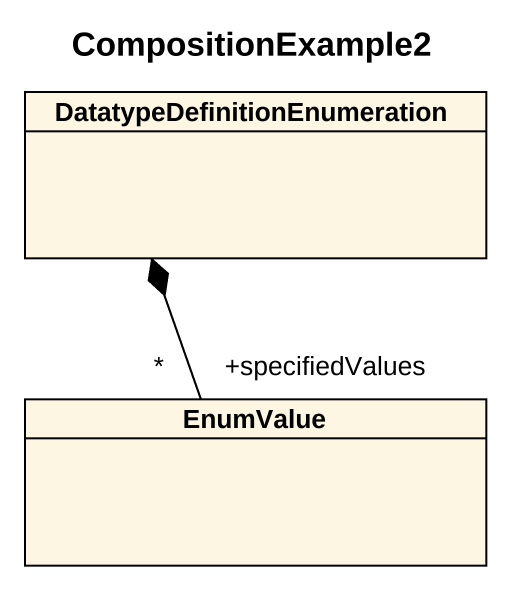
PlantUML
@startuml
title CompositionExample2
hide circle
hide empty members
class "DatatypeDefinitionEnumeration" as DatatypeDefinitionEnumeratio
class EnumValue
EnumValue "+specifiedValues\n*" -up-* DatatypeDefinitionEnumeratio
@enduml
